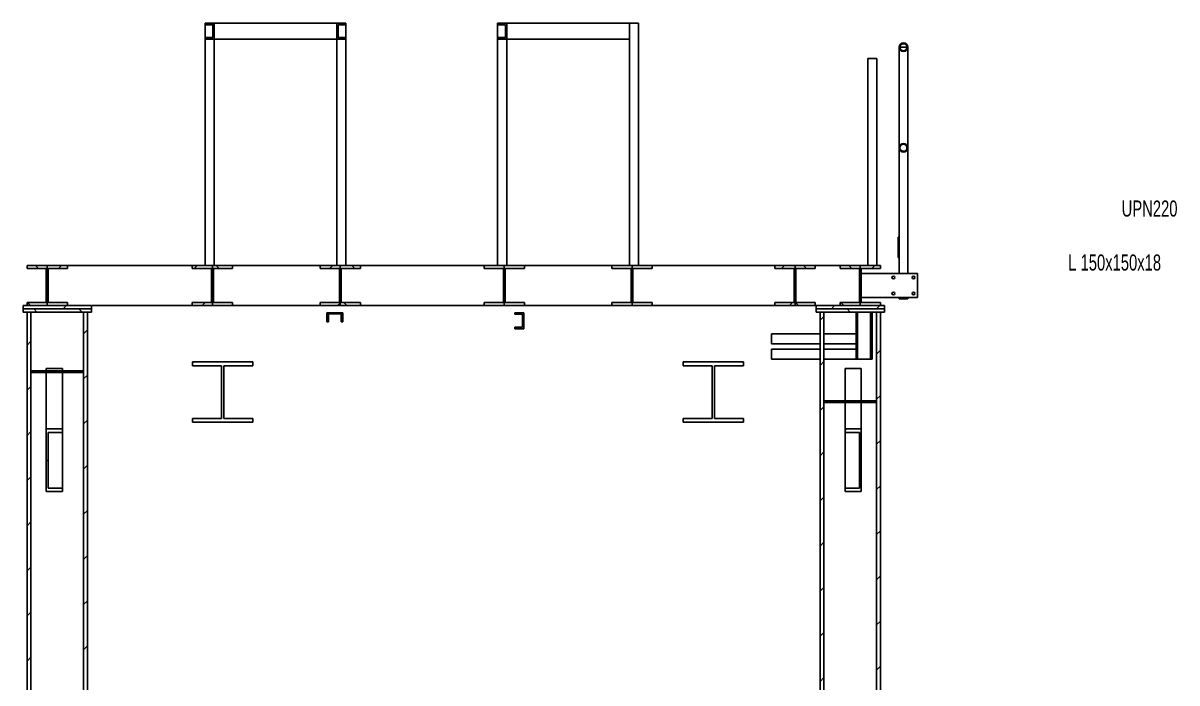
# Model space of a CAD drawing. Header units: millimetres. Extents: x 0 to 16187, y -20471 to 6290.
# Drawn here: x 4226.9 to 4513.5, y 4073 to 4237 of the extents above; entities that cross this region are included whole.
import ezdxf

# ---------------------------------------------------------------- set-up
doc = ezdxf.new("R2010")
doc.units = ezdxf.units.MM
doc.styles.add('SLDTEXTSTYLE2', font='TXT', dxfattribs={"width": 0.686449})
pattern_1 = [(45, (3374.44, -591.635), (-5.61266, 5.61266), [])]
pattern_2 = [(135, (3374.44, -591.635), (-5.61266, -5.61266), [])]

msp = doc.modelspace()

# ---------------------------------------------------------------- hatches: boundary and pattern name
at = {"linetype": 'Continuous', "lineweight": 18}
h = msp.add_hatch(dxfattribs=at)
h.set_pattern_fill('ANSI31', scale=2.5, style=0)
h.set_pattern_definition(pattern_1)
h.paths.add_polyline_path([(4272.05721, 4233.01068), (4274.30721, 4233.01068), (4274.30721, 4237.01068), (4272.05721, 4237.01068), (4272.05721, 4236.61068), (4274.00721, 4236.61068), (4274.00721, 4233.41068), (4272.05721, 4233.41068)], flags=0)
h = msp.add_hatch(dxfattribs=at)
h.set_pattern_fill('ANSI31', scale=2.5, style=0)
h.set_pattern_definition(pattern_1)
h.paths.add_polyline_path([(4307.05721, 4237.01068), (4304.80721, 4237.01068), (4304.80721, 4233.01068), (4307.05721, 4233.01068), (4307.05721, 4233.41068), (4305.10721, 4233.41068), (4305.10721, 4236.61068), (4307.05721, 4236.61068)], flags=0)
h = msp.add_hatch(dxfattribs=at)
h.set_pattern_fill('ANSI31', scale=2.5, style=0)
h.set_pattern_definition(pattern_1)
edge = h.paths.add_edge_path(flags=0)
edge.add_arc((4445.58221, 4206.01068), 1.055, 0, 360)
edge = h.paths.add_edge_path(flags=0)
edge.add_arc((4445.58221, 4206.01068), 0.877, 0, 360)
h = msp.add_hatch(dxfattribs=at)
h.set_pattern_fill('ANSI31', scale=2.5, style=0)
h.set_pattern_definition(pattern_1)
h.paths.add_polyline_path([(4444.52721, 4183.76068), (4444.27721, 4183.76068), (4444.27721, 4178.76068), (4444.52721, 4178.76068)], flags=0)
h = msp.add_hatch(dxfattribs=at)
h.set_pattern_fill('ANSI31', scale=2.5, angle=90, style=0)
h.set_pattern_definition(pattern_2)
h.paths.add_polyline_path([(4227.85721, 4167.51068), (4227.85721, 4166.76068), (4232.85721, 4166.76068), (4232.85721, 4176.76068), (4227.85721, 4176.76068), (4227.85721, 4176.01068), (4232.63221, 4176.01068), (4232.63221, 4167.51068)], flags=0)
h = msp.add_hatch(dxfattribs=at)
h.set_pattern_fill('ANSI31', scale=2.5, style=0)
h.set_pattern_definition(pattern_1)
h.paths.add_polyline_path([(4237.85721, 4176.76068), (4232.85721, 4176.76068), (4232.85721, 4166.76068), (4237.85721, 4166.76068), (4237.85721, 4167.51068), (4233.08221, 4167.51068), (4233.08221, 4176.01068), (4237.85721, 4176.01068)], flags=0)
h = msp.add_hatch(dxfattribs=at)
h.set_pattern_fill('ANSI31', scale=2.5, style=0)
h.set_pattern_definition(pattern_1)
h.paths.add_polyline_path([(4273.90721, 4176.76068), (4268.90721, 4176.76068), (4268.90721, 4176.01068), (4273.68221, 4176.01068), (4273.68221, 4167.51068), (4268.90721, 4167.51068), (4268.90721, 4166.76068), (4273.90721, 4166.76068)], flags=0)
h = msp.add_hatch(dxfattribs=at)
h.set_pattern_fill('ANSI31', scale=2.5, angle=90, style=0)
h.set_pattern_definition(pattern_2)
h.paths.add_polyline_path([(4274.13221, 4176.01068), (4278.90721, 4176.01068), (4278.90721, 4176.76068), (4273.90721, 4176.76068), (4273.90721, 4166.76068), (4278.90721, 4166.76068), (4278.90721, 4167.51068), (4274.13221, 4167.51068)], flags=0)
h = msp.add_hatch(dxfattribs=at)
h.set_pattern_fill('ANSI31', scale=2.5, style=0)
h.set_pattern_definition(pattern_1)
h.paths.add_polyline_path([(4305.65721, 4176.76068), (4300.65721, 4176.76068), (4300.65721, 4176.01068), (4305.43221, 4176.01068), (4305.43221, 4167.51068), (4300.65721, 4167.51068), (4300.65721, 4166.76068), (4305.65721, 4166.76068)], flags=0)
h = msp.add_hatch(dxfattribs=at)
h.set_pattern_fill('ANSI31', scale=2.5, angle=90, style=0)
h.set_pattern_definition(pattern_2)
h.paths.add_polyline_path([(4305.88221, 4176.01068), (4310.65721, 4176.01068), (4310.65721, 4176.76068), (4305.65721, 4176.76068), (4305.65721, 4166.76068), (4310.65721, 4166.76068), (4310.65721, 4167.51068), (4305.88221, 4167.51068)], flags=0)
h = msp.add_hatch(dxfattribs=at)
h.set_pattern_fill('ANSI31', scale=2.5, style=0)
h.set_pattern_definition(pattern_1)
h.paths.add_polyline_path([(4346.40721, 4176.76068), (4341.40721, 4176.76068), (4341.40721, 4176.01068), (4346.18221, 4176.01068), (4346.18221, 4167.51068), (4341.40721, 4167.51068), (4341.40721, 4166.76068), (4346.40721, 4166.76068)], flags=0)
h = msp.add_hatch(dxfattribs=at)
h.set_pattern_fill('ANSI31', scale=2.5, angle=90, style=0)
h.set_pattern_definition(pattern_2)
h.paths.add_polyline_path([(4346.63221, 4176.01068), (4351.40721, 4176.01068), (4351.40721, 4176.76068), (4346.40721, 4176.76068), (4346.40721, 4166.76068), (4351.40721, 4166.76068), (4351.40721, 4167.51068), (4346.63221, 4167.51068)], flags=0)
h = msp.add_hatch(dxfattribs=at)
h.set_pattern_fill('ANSI31', scale=2.5, style=0)
h.set_pattern_definition(pattern_1)
h.paths.add_polyline_path([(4378.15721, 4176.76068), (4373.15721, 4176.76068), (4373.15721, 4176.01068), (4377.93221, 4176.01068), (4377.93221, 4167.51068), (4373.15721, 4167.51068), (4373.15721, 4166.76068), (4378.15721, 4166.76068)], flags=0)
h = msp.add_hatch(dxfattribs=at)
h.set_pattern_fill('ANSI31', scale=2.5, angle=90, style=0)
h.set_pattern_definition(pattern_2)
h.paths.add_polyline_path([(4378.38221, 4176.01068), (4383.15721, 4176.01068), (4383.15721, 4176.76068), (4378.15721, 4176.76068), (4378.15721, 4166.76068), (4383.15721, 4166.76068), (4383.15721, 4167.51068), (4378.38221, 4167.51068)], flags=0)
h = msp.add_hatch(dxfattribs=at)
h.set_pattern_fill('ANSI31', scale=2.5, style=0)
h.set_pattern_definition(pattern_1)
h.paths.add_polyline_path([(4418.65721, 4176.76068), (4413.65721, 4176.76068), (4413.65721, 4176.01068), (4418.43221, 4176.01068), (4418.43221, 4167.51068), (4413.65721, 4167.51068), (4413.65721, 4166.76068), (4418.65721, 4166.76068)], flags=0)
h = msp.add_hatch(dxfattribs=at)
h.set_pattern_fill('ANSI31', scale=2.5, angle=90, style=0)
h.set_pattern_definition(pattern_2)
h.paths.add_polyline_path([(4418.88221, 4176.01068), (4423.65721, 4176.01068), (4423.65721, 4176.76068), (4418.65721, 4176.76068), (4418.65721, 4166.76068), (4423.65721, 4166.76068), (4423.65721, 4167.51068), (4418.88221, 4167.51068)], flags=0)
h = msp.add_hatch(dxfattribs=at)
h.set_pattern_fill('ANSI31', scale=2.5, angle=90, style=0)
h.set_pattern_definition(pattern_2)
h.paths.add_polyline_path([(4429.85721, 4167.51068), (4429.85721, 4166.76068), (4434.85721, 4166.76068), (4434.85721, 4176.76068), (4429.85721, 4176.76068), (4429.85721, 4176.01068), (4434.63221, 4176.01068), (4434.63221, 4167.51068)], flags=0)
h = msp.add_hatch(dxfattribs=at)
h.set_pattern_fill('ANSI31', scale=2.5, style=0)
h.set_pattern_definition(pattern_1)
h.paths.add_polyline_path([(4439.85721, 4176.76068), (4434.85721, 4176.76068), (4434.85721, 4166.76068), (4439.85721, 4166.76068), (4439.85721, 4167.51068), (4435.08221, 4167.51068), (4435.08221, 4176.01068), (4439.85721, 4176.01068)], flags=0)
h = msp.add_hatch(dxfattribs=at)
h.set_pattern_fill('ANSI31', scale=2.5, style=0)
h.set_pattern_definition(pattern_1)
h.paths.add_polyline_path([(4226.85721, 4165.96068), (4243.85721, 4165.96068), (4243.85721, 4166.76068), (4226.85721, 4166.76068)], flags=0)
h = msp.add_hatch(dxfattribs=at)
h.set_pattern_fill('ANSI31', scale=2.5, angle=90, style=0)
h.set_pattern_definition(pattern_2)
h.paths.add_polyline_path([(4226.85721, 4165.16068), (4243.85721, 4165.16068), (4243.85721, 4165.96068), (4226.85721, 4165.96068)], flags=0)
h = msp.add_hatch(dxfattribs=at)
h.set_pattern_fill('ANSI31', scale=2.5, style=0)
h.set_pattern_definition(pattern_1)
h.paths.add_polyline_path([(4423.85721, 4165.96068), (4440.85721, 4165.96068), (4440.85721, 4166.76068), (4423.85721, 4166.76068)], flags=0)
h = msp.add_hatch(dxfattribs=at)
h.set_pattern_fill('ANSI31', scale=2.5, angle=90, style=0)
h.set_pattern_definition(pattern_2)
h.paths.add_polyline_path([(4423.85721, 4165.16068), (4440.85721, 4165.16068), (4440.85721, 4165.96068), (4423.85721, 4165.96068)], flags=0)
h = msp.add_hatch(dxfattribs=at)
h.set_pattern_fill('ANSI31', scale=2.5, style=0)
h.set_pattern_definition(pattern_1)
h.paths.add_polyline_path([(4228.80721, 4165.16068), (4227.85721, 4165.16068), (4227.85721, 3993.96068), (4228.80721, 3993.96068)], flags=0)
h = msp.add_hatch(dxfattribs=at)
h.set_pattern_fill('ANSI31', scale=2.5, style=0)
h.set_pattern_definition(pattern_1)
h.paths.add_polyline_path([(4242.85721, 4165.16068), (4241.90721, 4165.16068), (4241.90721, 3993.96068), (4242.85721, 3993.96068)], flags=0)
h = msp.add_hatch(dxfattribs=at)
h.set_pattern_fill('ANSI31', scale=2.5, style=0)
h.set_pattern_definition(pattern_1)
h.paths.add_polyline_path([(4305.90721, 4162.76068), (4306.30721, 4162.76068), (4306.30721, 4165.01068), (4302.30721, 4165.01068), (4302.30721, 4162.76068), (4302.70721, 4162.76068), (4302.70721, 4164.71068), (4305.90721, 4164.71068)], flags=0)
h = msp.add_hatch(dxfattribs=at)
h.set_pattern_fill('ANSI31', scale=2.5, style=0)
h.set_pattern_definition(pattern_1)
h.paths.add_polyline_path([(4424.85721, 3993.96068), (4425.80721, 3993.96068), (4425.80721, 4165.16068), (4424.85721, 4165.16068)], flags=0)
h = msp.add_hatch(dxfattribs=at)
h.set_pattern_fill('ANSI31', scale=2.5, style=0)
h.set_pattern_definition(pattern_1)
h.paths.add_polyline_path([(4438.90721, 3993.96068), (4439.85721, 3993.96068), (4439.85721, 4165.16068), (4438.90721, 4165.16068)], flags=0)
h = msp.add_hatch(dxfattribs=at)
h.set_pattern_fill('ANSI31', scale=2.5, angle=90, style=0)
h.set_pattern_definition(pattern_2)
h.paths.add_polyline_path([(4228.80721, 4150.56068), (4228.80721, 4150.16068), (4241.90721, 4150.16068), (4241.90721, 4150.56068)], flags=0)
h = msp.add_hatch(dxfattribs=at)
h.set_pattern_fill('ANSI31', scale=2.5, angle=90, style=0)
h.set_pattern_definition(pattern_2)
h.paths.add_polyline_path([(4425.80721, 4143.06068), (4425.80721, 4142.66068), (4438.90721, 4142.66068), (4438.90721, 4143.06068)], flags=0)
h = msp.add_hatch(dxfattribs=at)
h.set_pattern_fill('ANSI31', scale=2.5, style=0)
h.set_pattern_definition(pattern_1)
h.paths.add_polyline_path([(4236.63221, 4135.21623), (4236.63221, 4136.10011), (4232.63221, 4136.10011), (4232.63221, 4120.54376), (4236.63221, 4120.54376), (4236.63221, 4121.42764), (4233.08221, 4121.42764), (4233.08221, 4135.21623)], flags=0)
h = msp.add_hatch(dxfattribs=at)
h.set_pattern_fill('ANSI31', scale=2.5, style=0)
h.set_pattern_definition(pattern_1)
h.paths.add_polyline_path([(4435.08221, 4120.54376), (4435.08221, 4136.10011), (4431.08221, 4136.10011), (4431.08221, 4135.21623), (4434.63221, 4135.21623), (4434.63221, 4121.42764), (4431.08221, 4121.42764), (4431.08221, 4120.54376)], flags=0)

# ---------------------------------------------------------------- linework, layer by layer
at = {"color": 7, "linetype": 'Continuous', "lineweight": 25}
for p, q in [((4272.05721, 4237.01068), (4272.05721, 4236.61068)), ((4274.30721, 4237.01068), (4272.05721, 4237.01068)), ((4274.30721, 4233.01068), (4274.30721, 4237.01068)), ((4304.80721, 4237.01068), (4274.30721, 4237.01068)), ((4307.05721, 4237.01068), (4304.80721, 4237.01068)), ((4304.80721, 4237.01068), (4304.80721, 4233.01068)), ((4307.05721, 4236.61068), (4307.05721, 4237.01068)), ((4344.75721, 4237.01068), (4344.75721, 4236.61068)), ((4347.00721, 4237.01068), (4344.75721, 4237.01068)), ((4347.00721, 4233.01068), (4347.00721, 4237.01068)), ((4377.50721, 4237.01068), (4347.00721, 4237.01068)), ((4377.50721, 4237.01068), (4377.50721, 4233.01068)), ((4377.50721, 4237.01068), (4377.50721, 4176.76068)), ((4377.50721, 4237.01068), (4379.75721, 4237.01068)), ((4379.75721, 4237.01068), (4379.75721, 4176.76068)), ((4272.05721, 4236.61068), (4274.00721, 4236.61068)), ((4272.05721, 4236.61068), (4272.05721, 4233.41068)), ((4274.00721, 4236.61068), (4274.00721, 4233.41068)), ((4305.10721, 4236.61068), (4307.05721, 4236.61068)), ((4305.10721, 4233.41068), (4305.10721, 4236.61068)), ((4307.05721, 4236.61068), (4307.05721, 4233.41068)), ((4344.75721, 4236.61068), (4346.70721, 4236.61068)), ((4344.75721, 4236.61068), (4344.75721, 4233.41068)), ((4346.70721, 4236.61068), (4346.70721, 4233.41068)), ((4272.05721, 4233.41068), (4272.05721, 4233.01068)), ((4274.00721, 4233.41068), (4272.05721, 4233.41068)), ((4272.05721, 4233.01068), (4274.30721, 4233.01068)), ((4272.05721, 4233.01068), (4272.05721, 4176.76068)), ((4304.80721, 4233.01068), (4274.30721, 4233.01068)), ((4274.30721, 4233.01068), (4274.30721, 4176.76068)), ((4304.80721, 4233.01068), (4307.05721, 4233.01068)), ((4304.80721, 4233.01068), (4304.80721, 4176.76068)), ((4307.05721, 4233.41068), (4305.10721, 4233.41068)), ((4307.05721, 4233.01068), (4307.05721, 4233.41068)), ((4307.05721, 4233.01068), (4307.05721, 4176.76068)), ((4344.75721, 4233.41068), (4344.75721, 4233.01068)), ((4346.70721, 4233.41068), (4344.75721, 4233.41068)), ((4344.75721, 4233.01068), (4347.00721, 4233.01068)), ((4344.75721, 4233.01068), (4344.75721, 4176.76068)), ((4377.50721, 4233.01068), (4347.00721, 4233.01068)), ((4347.00721, 4233.01068), (4347.00721, 4176.76068)), ((4444.52721, 4231.01068), (4444.52721, 4183.76068)), ((4444.70521, 4231.01068), (4446.45921, 4231.01068)), ((4446.63721, 4174.76068), (4446.63721, 4231.01068)), ((4436.75721, 4228.21068), (4439.00721, 4228.21068)), ((4436.75721, 4228.21068), (4436.75721, 4176.76068)), ((4439.00721, 4228.21068), (4439.00721, 4176.76068)), ((4444.27721, 4183.76068), (4444.27721, 4178.76068)), ((4444.27721, 4183.76068), (4444.52721, 4183.76068)), ((4444.52721, 4178.76068), (4444.52721, 4183.76068)), ((4444.27721, 4178.76068), (4444.52721, 4178.76068)), ((4444.52721, 4178.76068), (4444.52721, 4174.76068)), ((4227.85721, 4176.76068), (4227.85721, 4176.01068)), ((4232.85721, 4176.76068), (4227.85721, 4176.76068)), ((4227.85721, 4176.01068), (4232.63221, 4176.01068)), ((4232.63221, 4176.01068), (4232.63221, 4167.51068)), ((4237.85721, 4176.76068), (4232.85721, 4176.76068)), ((4232.85721, 4176.76068), (4232.85721, 4166.76068)), ((4233.08221, 4176.01068), (4237.85721, 4176.01068)), ((4233.08221, 4167.51068), (4233.08221, 4176.01068)), ((4237.85721, 4176.01068), (4237.85721, 4176.76068)), ((4268.90721, 4176.76068), (4268.90721, 4176.01068)), ((4273.90721, 4176.76068), (4268.90721, 4176.76068)), ((4268.90721, 4176.01068), (4273.68221, 4176.01068)), ((4273.68221, 4176.01068), (4273.68221, 4167.51068)), ((4273.90721, 4176.76068), (4273.90721, 4166.76068)), ((4278.90721, 4176.76068), (4273.90721, 4176.76068)), ((4274.13221, 4167.51068), (4274.13221, 4176.01068)), ((4274.13221, 4176.01068), (4278.90721, 4176.01068)), ((4278.90721, 4176.01068), (4278.90721, 4176.76068)), ((4300.65721, 4176.76068), (4300.65721, 4176.01068)), ((4305.65721, 4176.76068), (4300.65721, 4176.76068)), ((4300.65721, 4176.01068), (4305.43221, 4176.01068)), ((4305.43221, 4176.01068), (4305.43221, 4167.51068)), ((4305.65721, 4176.76068), (4305.65721, 4166.76068)), ((4310.65721, 4176.76068), (4305.65721, 4176.76068)), ((4305.88221, 4167.51068), (4305.88221, 4176.01068)), ((4305.88221, 4176.01068), (4310.65721, 4176.01068)), ((4310.65721, 4176.01068), (4310.65721, 4176.76068)), ((4341.40721, 4176.76068), (4341.40721, 4176.01068)), ((4346.40721, 4176.76068), (4341.40721, 4176.76068)), ((4341.40721, 4176.01068), (4346.18221, 4176.01068)), ((4346.18221, 4176.01068), (4346.18221, 4167.51068)), ((4346.40721, 4176.76068), (4346.40721, 4166.76068)), ((4351.40721, 4176.76068), (4346.40721, 4176.76068)), ((4346.63221, 4167.51068), (4346.63221, 4176.01068)), ((4346.63221, 4176.01068), (4351.40721, 4176.01068)), ((4351.40721, 4176.01068), (4351.40721, 4176.76068)), ((4373.15721, 4176.76068), (4373.15721, 4176.01068)), ((4378.15721, 4176.76068), (4373.15721, 4176.76068)), ((4373.15721, 4176.01068), (4377.93221, 4176.01068)), ((4377.93221, 4176.01068), (4377.93221, 4167.51068)), ((4378.15721, 4176.76068), (4378.15721, 4166.76068)), ((4383.15721, 4176.76068), (4378.15721, 4176.76068)), ((4378.38221, 4176.01068), (4383.15721, 4176.01068)), ((4378.38221, 4167.51068), (4378.38221, 4176.01068)), ((4383.15721, 4176.01068), (4383.15721, 4176.76068)), ((4413.65721, 4176.76068), (4413.65721, 4176.01068)), ((4418.65721, 4176.76068), (4413.65721, 4176.76068)), ((4413.65721, 4176.01068), (4418.43221, 4176.01068)), ((4418.43221, 4176.01068), (4418.43221, 4167.51068)), ((4418.65721, 4176.76068), (4418.65721, 4166.76068)), ((4423.65721, 4176.76068), (4418.65721, 4176.76068)), ((4418.88221, 4176.01068), (4423.65721, 4176.01068)), ((4418.88221, 4167.51068), (4418.88221, 4176.01068)), ((4423.65721, 4176.01068), (4423.65721, 4176.76068)), ((4434.85721, 4176.76068), (4429.85721, 4176.76068)), ((4429.85721, 4176.76068), (4429.85721, 4176.01068)), ((4429.85721, 4176.01068), (4434.63221, 4176.01068)), ((4434.63221, 4176.01068), (4434.63221, 4167.51068)), ((4439.85721, 4176.76068), (4434.85721, 4176.76068)), ((4434.85721, 4176.76068), (4434.85721, 4166.76068)), ((4435.08221, 4176.01068), (4439.85721, 4176.01068)), ((4435.08221, 4167.51068), (4435.08221, 4176.01068)), ((4449.08221, 4174.76068), (4435.08221, 4174.76068)), ((4439.85721, 4176.01068), (4439.85721, 4176.76068)), ((4449.08221, 4168.76068), (4449.08221, 4174.76068)), ((4435.08221, 4168.76068), (4449.08221, 4168.76068)), ((4444.52721, 4168.76068), (4444.52721, 4168.46068)), ((4444.52721, 4168.46068), (4446.63721, 4168.46068)), ((4446.63721, 4168.46068), (4446.63721, 4168.76068)), ((4226.85721, 4166.76068), (4226.85721, 4165.96068)), ((4243.85721, 4166.76068), (4226.85721, 4166.76068)), ((4243.85721, 4165.96068), (4226.85721, 4165.96068)), ((4226.85721, 4165.96068), (4226.85721, 4165.16068)), ((4232.63221, 4167.51068), (4227.85721, 4167.51068)), ((4227.85721, 4167.51068), (4227.85721, 4166.76068)), ((4227.85721, 4166.76068), (4232.85721, 4166.76068)), ((4232.85721, 4166.76068), (4237.85721, 4166.76068)), ((4237.85721, 4167.51068), (4233.08221, 4167.51068)), ((4237.85721, 4166.76068), (4237.85721, 4167.51068)), ((4243.85721, 4165.96068), (4243.85721, 4166.76068)), ((4243.85721, 4165.16068), (4243.85721, 4165.96068)), ((4268.90721, 4167.51068), (4268.90721, 4166.76068)), ((4273.68221, 4167.51068), (4268.90721, 4167.51068)), ((4268.90721, 4166.76068), (4273.90721, 4166.76068)), ((4273.90721, 4166.76068), (4278.90721, 4166.76068)), ((4278.90721, 4167.51068), (4274.13221, 4167.51068)), ((4278.90721, 4166.76068), (4278.90721, 4167.51068)), ((4300.65721, 4167.51068), (4300.65721, 4166.76068)), ((4305.43221, 4167.51068), (4300.65721, 4167.51068)), ((4300.65721, 4166.76068), (4305.65721, 4166.76068)), ((4305.65721, 4166.76068), (4310.65721, 4166.76068)), ((4310.65721, 4167.51068), (4305.88221, 4167.51068)), ((4310.65721, 4166.76068), (4310.65721, 4167.51068)), ((4341.40721, 4167.51068), (4341.40721, 4166.76068)), ((4346.18221, 4167.51068), (4341.40721, 4167.51068)), ((4341.40721, 4166.76068), (4346.40721, 4166.76068)), ((4346.40721, 4166.76068), (4351.40721, 4166.76068)), ((4351.40721, 4167.51068), (4346.63221, 4167.51068)), ((4351.40721, 4166.76068), (4351.40721, 4167.51068)), ((4377.93221, 4167.51068), (4373.15721, 4167.51068)), ((4373.15721, 4167.51068), (4373.15721, 4166.76068)), ((4373.15721, 4166.76068), (4378.15721, 4166.76068)), ((4378.15721, 4166.76068), (4383.15721, 4166.76068)), ((4383.15721, 4167.51068), (4378.38221, 4167.51068)), ((4383.15721, 4166.76068), (4383.15721, 4167.51068)), ((4413.65721, 4167.51068), (4413.65721, 4166.76068)), ((4418.43221, 4167.51068), (4413.65721, 4167.51068)), ((4413.65721, 4166.76068), (4418.65721, 4166.76068)), ((4418.65721, 4166.76068), (4423.65721, 4166.76068)), ((4423.65721, 4167.51068), (4418.88221, 4167.51068)), ((4423.65721, 4166.76068), (4423.65721, 4167.51068)), ((4423.85721, 4166.76068), (4423.85721, 4165.96068)), ((4423.85721, 4166.76068), (4440.85721, 4166.76068)), ((4423.85721, 4165.96068), (4440.85721, 4165.96068)), ((4423.85721, 4165.96068), (4423.85721, 4165.16068)), ((4434.63221, 4167.51068), (4429.85721, 4167.51068)), ((4429.85721, 4167.51068), (4429.85721, 4166.76068)), ((4429.85721, 4166.76068), (4434.85721, 4166.76068)), ((4434.85721, 4166.76068), (4439.85721, 4166.76068)), ((4439.85721, 4167.51068), (4435.08221, 4167.51068)), ((4439.85721, 4166.76068), (4439.85721, 4167.51068)), ((4440.85721, 4165.96068), (4440.85721, 4166.76068)), ((4440.85721, 4165.16068), (4440.85721, 4165.96068)), ((4243.85721, 4165.16068), (4226.85721, 4165.16068)), ((4227.85721, 4165.16068), (4227.85721, 3993.96068)), ((4227.85721, 4165.16068), (4228.80721, 4165.16068)), ((4228.80721, 3993.96068), (4228.80721, 4165.16068)), ((4241.90721, 4165.16068), (4241.90721, 3993.96068)), ((4241.90721, 4165.16068), (4242.85721, 4165.16068)), ((4242.85721, 3993.96068), (4242.85721, 4165.16068)), ((4306.30721, 4165.01068), (4302.30721, 4165.01068)), ((4302.30721, 4165.01068), (4302.30721, 4162.76068)), ((4302.30721, 4162.76068), (4302.70721, 4162.76068)), ((4302.70721, 4164.71068), (4305.90721, 4164.71068)), ((4302.70721, 4162.76068), (4302.70721, 4164.71068)), ((4305.90721, 4164.71068), (4305.90721, 4162.76068)), ((4305.90721, 4162.76068), (4306.30721, 4162.76068)), ((4306.30721, 4162.76068), (4306.30721, 4165.01068)), ((4351.25721, 4165.01068), (4349.00721, 4165.01068)), ((4349.00721, 4165.01068), (4349.00721, 4164.61068)), ((4349.00721, 4164.61068), (4350.95721, 4164.61068)), ((4350.95721, 4164.61068), (4350.95721, 4161.41068)), ((4351.25721, 4161.01068), (4351.25721, 4165.01068)), ((4423.85721, 4165.16068), (4440.85721, 4165.16068)), ((4425.80721, 4165.16068), (4424.85721, 4165.16068)), ((4424.85721, 4165.16068), (4424.85721, 3993.96068)), ((4425.80721, 3993.96068), (4425.80721, 4165.16068)), ((4433.80721, 4165.16068), (4433.80721, 4153.46068)), ((4434.20721, 4165.16068), (4434.20721, 4153.46068)), ((4437.40721, 4165.16068), (4437.40721, 4153.46068)), ((4437.80721, 4165.16068), (4437.80721, 4153.46068)), ((4438.90721, 4165.16068), (4438.90721, 3993.96068)), ((4439.85721, 4165.16068), (4438.90721, 4165.16068)), ((4439.85721, 3993.96068), (4439.85721, 4165.16068)), ((4349.00721, 4161.41068), (4349.00721, 4161.01068)), ((4350.95721, 4161.41068), (4349.00721, 4161.41068)), ((4349.00721, 4161.01068), (4351.25721, 4161.01068)), ((4424.85721, 4159.76068), (4412.80721, 4159.76068)), ((4412.80721, 4159.76068), (4412.80721, 4157.26068)), ((4433.80721, 4159.76068), (4425.80721, 4159.76068)), ((4424.85721, 4157.26068), (4412.80721, 4157.26068)), ((4433.80721, 4157.26068), (4425.80721, 4157.26068)), ((4424.85721, 4155.96068), (4412.80721, 4155.96068)), ((4412.80721, 4155.96068), (4412.80721, 4153.46068)), ((4433.80721, 4155.96068), (4425.80721, 4155.96068)), ((4236.63221, 4151.10011), (4232.63221, 4151.10011)), ((4232.63221, 4150.56068), (4232.63221, 4151.10011)), ((4236.63221, 4150.56068), (4236.63221, 4151.10011)), ((4268.95721, 4151.81068), (4268.95721, 4152.76068)), ((4268.95721, 4152.76068), (4283.95721, 4152.76068)), ((4276.18221, 4151.81068), (4268.95721, 4151.81068)), ((4276.18221, 4138.71068), (4276.18221, 4151.81068)), ((4283.95721, 4151.81068), (4276.73221, 4151.81068)), ((4276.73221, 4151.81068), (4276.73221, 4138.71068)), ((4283.95721, 4152.76068), (4283.95721, 4151.81068)), ((4390.85721, 4151.81068), (4390.85721, 4152.76068)), ((4390.85721, 4152.76068), (4405.85721, 4152.76068)), ((4398.08221, 4151.81068), (4390.85721, 4151.81068)), ((4398.08221, 4138.71068), (4398.08221, 4151.81068)), ((4398.63221, 4151.81068), (4398.63221, 4138.71068)), ((4405.85721, 4151.81068), (4398.63221, 4151.81068)), ((4405.85721, 4152.76068), (4405.85721, 4151.81068)), ((4424.85721, 4153.46068), (4412.80721, 4153.46068)), ((4433.80721, 4153.46068), (4425.80721, 4153.46068)), ((4435.08221, 4151.10011), (4431.08221, 4151.10011)), ((4431.08221, 4151.10011), (4431.08221, 4143.06068)), ((4433.80721, 4153.46068), (4434.20721, 4153.46068)), ((4434.20721, 4153.46068), (4437.40721, 4153.46068)), ((4435.08221, 4151.10011), (4435.08221, 4143.06068)), ((4437.40721, 4153.46068), (4437.80721, 4153.46068)), ((4228.80721, 4150.56068), (4241.90721, 4150.56068)), ((4228.80721, 4150.56068), (4228.80721, 4150.16068)), ((4228.80721, 4150.16068), (4241.90721, 4150.16068)), ((4232.63221, 4136.10011), (4232.63221, 4150.16068)), ((4236.63221, 4136.10011), (4236.63221, 4150.16068)), ((4241.90721, 4150.16068), (4241.90721, 4150.56068)), ((4425.80721, 4143.06068), (4425.80721, 4142.66068)), ((4425.80721, 4143.06068), (4438.90721, 4143.06068)), ((4425.80721, 4142.66068), (4438.90721, 4142.66068)), ((4431.08221, 4142.66068), (4431.08221, 4136.10011)), ((4435.08221, 4142.66068), (4435.08221, 4136.10011)), ((4438.90721, 4142.66068), (4438.90721, 4143.06068)), ((4268.95721, 4138.71068), (4276.18221, 4138.71068)), ((4268.95721, 4137.76068), (4268.95721, 4138.71068)), ((4283.95721, 4137.76068), (4268.95721, 4137.76068)), ((4276.73221, 4138.71068), (4283.95721, 4138.71068)), ((4283.95721, 4138.71068), (4283.95721, 4137.76068)), ((4390.85721, 4137.76068), (4390.85721, 4138.71068)), ((4390.85721, 4138.71068), (4398.08221, 4138.71068)), ((4405.85721, 4137.76068), (4390.85721, 4137.76068)), ((4398.63221, 4138.71068), (4405.85721, 4138.71068)), ((4405.85721, 4138.71068), (4405.85721, 4137.76068)), ((4232.63221, 4136.10011), (4232.63221, 4120.54376)), ((4236.63221, 4136.10011), (4232.63221, 4136.10011)), ((4233.08221, 4135.21623), (4236.63221, 4135.21623)), ((4233.08221, 4121.42764), (4233.08221, 4135.21623)), ((4236.63221, 4135.21623), (4236.63221, 4136.10011)), ((4236.63221, 4121.42764), (4236.63221, 4135.21623)), ((4431.08221, 4136.10011), (4431.08221, 4135.21623)), ((4435.08221, 4136.10011), (4431.08221, 4136.10011)), ((4431.08221, 4135.21623), (4434.63221, 4135.21623)), ((4431.08221, 4135.21623), (4431.08221, 4121.42764)), ((4434.63221, 4135.21623), (4434.63221, 4121.42764)), ((4435.08221, 4120.54376), (4435.08221, 4136.10011)), ((4232.63221, 4120.54376), (4236.63221, 4120.54376)), ((4236.63221, 4121.42764), (4233.08221, 4121.42764)), ((4236.63221, 4120.54376), (4236.63221, 4121.42764)), ((4431.08221, 4121.42764), (4431.08221, 4120.54376)), ((4434.63221, 4121.42764), (4431.08221, 4121.42764)), ((4431.08221, 4120.54376), (4435.08221, 4120.54376))]:
    msp.add_line(p, q, dxfattribs=at)
for p, q in [((4237.85721, 4176.76068), (4439.85721, 4176.76068)), ((4244.00535, 4166.76068), (4439.85721, 4166.76068))]:
    msp.add_line(p, q)
for centre, radius in [((4445.58221, 4231.01068), 1.055), ((4445.58221, 4231.01068), 0.877), ((4445.58221, 4206.01068), 1.055), ((4445.58221, 4206.01068), 0.877), ((4443.08221, 4173.76068), 0.35), ((4448.08221, 4173.76068), 0.35), ((4443.08221, 4169.76068), 0.35), ((4448.08221, 4169.76068), 0.35)]:
    msp.add_circle(centre, radius, dxfattribs=at)

# ---------------------------------------------------------------- texts
at = {"color": 4, "lineweight": 25, "style": 'SLDTEXTSTYLE2', "width": 0.686449}
msp.add_text('UPN220', height=4, dxfattribs=at).set_placement((4499.79176, 4188.90224))
at = {"color": 2, "style": 'SLDTEXTSTYLE2', "width": 0.686449}
msp.add_text('L 150x150x18', height=4, dxfattribs=at).set_placement((4486.5204, 4175.48502))

doc.saveas('drawing.dxf')
